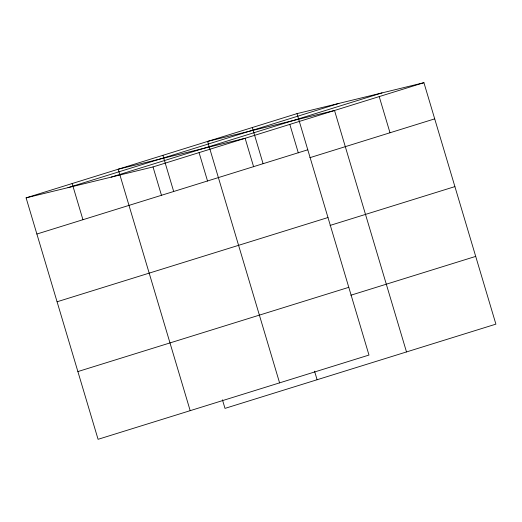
<?xml version="1.0" encoding="UTF-8"?>
<svg xmlns="http://www.w3.org/2000/svg" width="522" height="522" viewBox="0 0 522 522"><rect width="100%" height="100%" fill="white"/><g stroke="black" fill="none" stroke-linecap="round" stroke-linejoin="round"><path stroke-width="0.78" d="M297.005 113.62L368.982 355.064L98.077 439.309L26.1 197.858L297.005 113.62L423.923 82.691L495.9 324.142L224.995 408.38L222.444 399.819M67.984 187.652L338.889 103.415M111.134 177.141L382.039 92.896M26.1 197.858L153.018 166.936L423.923 82.691M36.886 234.032L307.784 149.794M309.859 157.69L434.709 118.866M57.081 301.775L327.979 217.53M330.054 225.432L454.897 186.608M77.882 371.566L348.787 287.328M350.856 295.224L475.705 256.4M379.22 96.596L390.006 132.771M406.501 351.939L334.524 110.494L207.606 141.416L279.583 382.867M289.827 124.393L298.316 152.868M252.302 127.518L263.088 163.693M253.614 166.772L245.125 138.291L118.207 169.219L190.184 410.664M314.551 371.175L317.102 379.742M199.071 152.613L207.56 181.088M162.903 155.315L173.689 191.489M153.018 166.936L161.507 195.411M72.153 183.535L82.939 219.71"/></g></svg>
